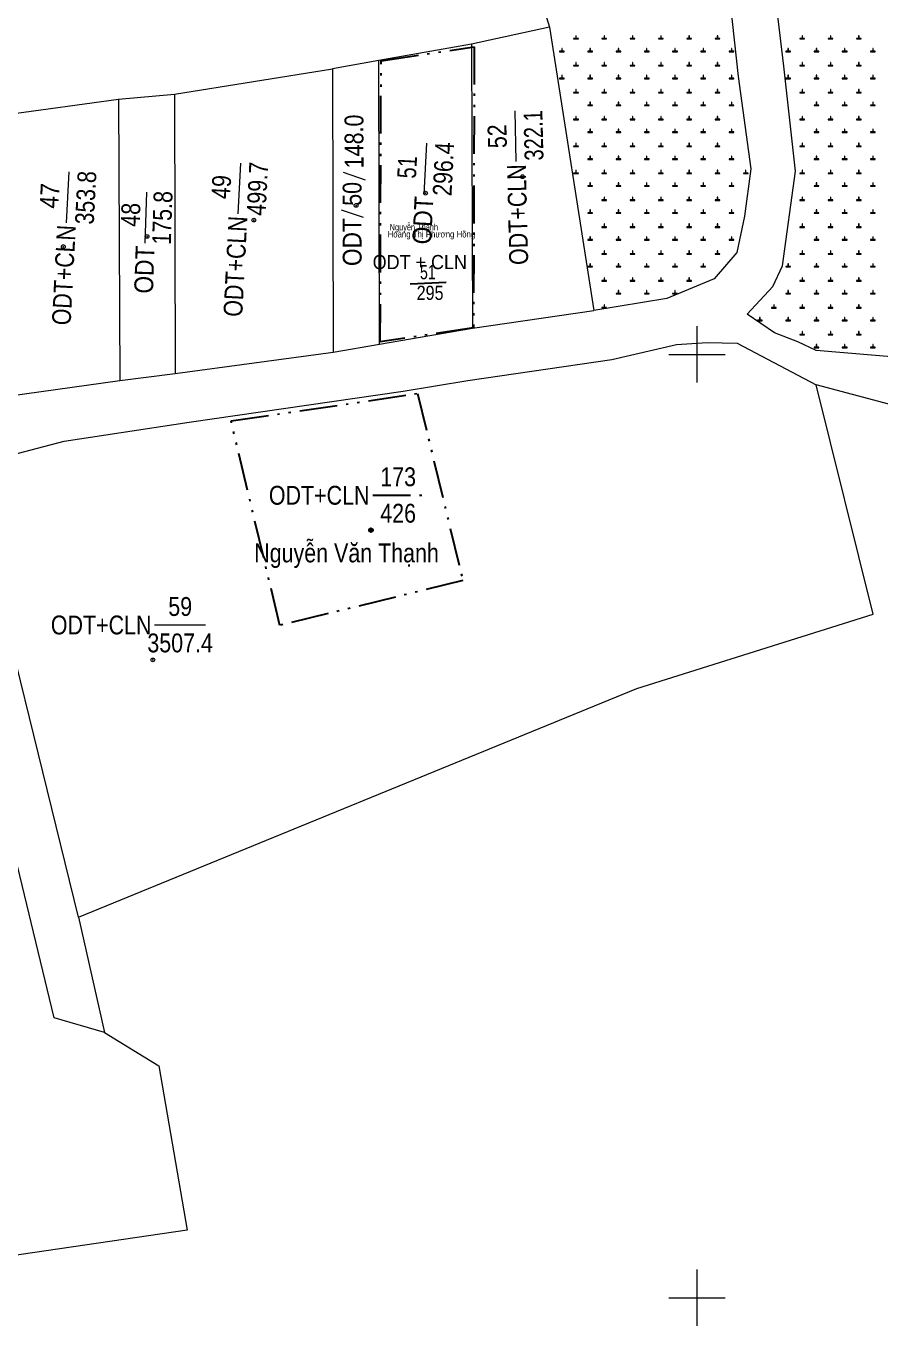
# Model space of a CAD drawing. Header units: metres. Extents: x 551390 to 552118, y 1837759 to 1838646.
# Drawn here: x 551828.8 to 551919.4, y 1838297 to 1838434.8 of the extents above; entities that cross this region are included whole.
import ezdxf
from ezdxf.enums import TextEntityAlignment as Align

# ---------------------------------------------------------------- set-up
doc = ezdxf.new("R2010")
doc.units = ezdxf.units.M
doc.header["$LTSCALE"] = 0.8
doc.header["$PDMODE"] = 32
doc.header["$PDSIZE"] = 0.4
doc.linetypes.add('DASH_DOUBLE_DOT', pattern=[9.2, 5, -1.2, 0.3, -1.2, 0.3, -1.2])
for name, color, linetype, lineweight in [('10', 7, 'Continuous', 13), ('13', 7, 'Continuous', 13), ('19', 7, 'Continuous', 13), ('2', 7, 'DASH_DOUBLE_DOT', 25), ('23', 7, 'Continuous', 13), ('63', 7, 'Continuous', 13)]:
    doc.layers.add(name, color=color, linetype=linetype, lineweight=lineweight)
doc.layers.add('4', color=7, linetype='Continuous')

msp = doc.modelspace()

# ---------------------------------------------------------------- linework, layer by layer
at = {"layer": '10'}
for p, q in [((551884.34, 1838434.68), (551876.08, 1838432.87)), ((551884.34, 1838434.68), (551889.05, 1838404.65)), ((551876.08, 1838432.87), (551866.24, 1838431.14)), ((551876.08, 1838432.87), (551876.18, 1838402.77)), ((551866.24, 1838431.14), (551861.31, 1838430.28)), ((551866.32, 1838401.09), (551866.24, 1838431.14)), ((551844.56, 1838427.57), (551861.31, 1838430.28)), ((551861.31, 1838430.28), (551861.4, 1838400.24)), ((551838.61, 1838427.05), (551844.56, 1838427.57)), ((551844.56, 1838427.57), (551844.65, 1838397.97)), ((551826.78, 1838425.43), (551838.61, 1838427.05)), ((551838.61, 1838427.05), (551838.77, 1838397.24))]:
    msp.add_line(p, q, dxfattribs=at)
for points in [[(551883.11, 1838453.3), (551883.78, 1838439.45), (551883.34, 1838437.9), (551884.34, 1838434.68)], [(551834.38, 1838340.34), (551893.6, 1838364.57), (551918.7, 1838372.47), (551912.63, 1838396.77)], [(551837.14, 1838328.11), (551842.89, 1838324.57), (551845.9, 1838307.16), (551809.2, 1838301.79), (551796.02, 1838301.39), (551785.23, 1838301.43)]]:
    msp.add_lwpolyline(points, dxfattribs=at)
at = {"layer": '13'}
for p, q in [((551880.82, 1838420.44), (551880.69, 1838425.83)), ((551871.05, 1838416.99), (551871.33, 1838422.38)), ((551833.11, 1838413.94), (551833.4, 1838419.34)), ((551851.32, 1838414.89), (551851.6, 1838420.28)), ((551864.81, 1838418.48), (551862.49, 1838419.28)), ((551841.46, 1838411.8), (551841.64, 1838417.2)), ((551864.6, 1838414.51), (551862.28, 1838415.3)), ((551842.46, 1838371.31), (551847.86, 1838371.31))]:
    msp.add_line(p, q, dxfattribs=at)
for p in [(551881.48, 1838418.83), (551871.2, 1838417.08), (551863.82, 1838415.79), (551852.98, 1838414.23), (551841.65, 1838412.5), (551832.77, 1838411.41), (551842.27, 1838367.61)]:
    msp.add_point(p, dxfattribs=at)
at = {"layer": '19'}
for points in [[(551886.91, 1838433.43), (551887.41, 1838433.43), (551887.41, 1838433.48), (551887.19, 1838433.48), (551887.19, 1838433.78), (551887.14, 1838433.78), (551887.14, 1838433.48), (551886.91, 1838433.48)], [(551889.91, 1838433.43), (551890.41, 1838433.43), (551890.41, 1838433.48), (551890.19, 1838433.48), (551890.19, 1838433.78), (551890.14, 1838433.78), (551890.14, 1838433.48), (551889.91, 1838433.48)], [(551892.91, 1838433.43), (551893.41, 1838433.43), (551893.41, 1838433.48), (551893.19, 1838433.48), (551893.19, 1838433.78), (551893.14, 1838433.78), (551893.14, 1838433.48), (551892.91, 1838433.48)], [(551895.91, 1838433.43), (551896.41, 1838433.43), (551896.41, 1838433.48), (551896.19, 1838433.48), (551896.19, 1838433.78), (551896.14, 1838433.78), (551896.14, 1838433.48), (551895.91, 1838433.48)], [(551898.91, 1838433.43), (551899.41, 1838433.43), (551899.41, 1838433.48), (551899.19, 1838433.48), (551899.19, 1838433.78), (551899.14, 1838433.78), (551899.14, 1838433.48), (551898.91, 1838433.48)], [(551901.91, 1838433.43), (551902.41, 1838433.43), (551902.41, 1838433.48), (551902.19, 1838433.48), (551902.19, 1838433.78), (551902.14, 1838433.78), (551902.14, 1838433.48), (551901.91, 1838433.48)], [(551910.91, 1838433.43), (551911.41, 1838433.43), (551911.41, 1838433.48), (551911.19, 1838433.48), (551911.19, 1838433.78), (551911.14, 1838433.78), (551911.14, 1838433.48), (551910.91, 1838433.48)], [(551913.91, 1838433.43), (551914.41, 1838433.43), (551914.41, 1838433.48), (551914.19, 1838433.48), (551914.19, 1838433.78), (551914.14, 1838433.78), (551914.14, 1838433.48), (551913.91, 1838433.48)], [(551916.91, 1838433.43), (551917.41, 1838433.43), (551917.41, 1838433.48), (551917.19, 1838433.48), (551917.19, 1838433.78), (551917.14, 1838433.78), (551917.14, 1838433.48), (551916.91, 1838433.48)], [(551885.41, 1838432.08), (551885.91, 1838432.08), (551885.91, 1838432.13), (551885.69, 1838432.13), (551885.69, 1838432.43), (551885.64, 1838432.43), (551885.64, 1838432.13), (551885.41, 1838432.13)], [(551888.41, 1838432.08), (551888.91, 1838432.08), (551888.91, 1838432.13), (551888.69, 1838432.13), (551888.69, 1838432.43), (551888.64, 1838432.43), (551888.64, 1838432.13), (551888.41, 1838432.13)], [(551891.41, 1838432.08), (551891.91, 1838432.08), (551891.91, 1838432.13), (551891.69, 1838432.13), (551891.69, 1838432.43), (551891.64, 1838432.43), (551891.64, 1838432.13), (551891.41, 1838432.13)], [(551894.41, 1838432.08), (551894.91, 1838432.08), (551894.91, 1838432.13), (551894.69, 1838432.13), (551894.69, 1838432.43), (551894.64, 1838432.43), (551894.64, 1838432.13), (551894.41, 1838432.13)], [(551897.41, 1838432.08), (551897.91, 1838432.08), (551897.91, 1838432.13), (551897.69, 1838432.13), (551897.69, 1838432.43), (551897.64, 1838432.43), (551897.64, 1838432.13), (551897.41, 1838432.13)], [(551900.41, 1838432.08), (551900.91, 1838432.08), (551900.91, 1838432.13), (551900.69, 1838432.13), (551900.69, 1838432.43), (551900.64, 1838432.43), (551900.64, 1838432.13), (551900.41, 1838432.13)], [(551903.41, 1838432.08), (551903.91, 1838432.08), (551903.91, 1838432.13), (551903.69, 1838432.13), (551903.69, 1838432.43), (551903.64, 1838432.43), (551903.64, 1838432.13), (551903.41, 1838432.13)], [(551909.41, 1838432.08), (551909.91, 1838432.08), (551909.91, 1838432.13), (551909.69, 1838432.13), (551909.69, 1838432.43), (551909.64, 1838432.43), (551909.64, 1838432.13), (551909.41, 1838432.13)], [(551912.41, 1838432.08), (551912.91, 1838432.08), (551912.91, 1838432.13), (551912.69, 1838432.13), (551912.69, 1838432.43), (551912.64, 1838432.43), (551912.64, 1838432.13), (551912.41, 1838432.13)], [(551915.41, 1838432.08), (551915.91, 1838432.08), (551915.91, 1838432.13), (551915.69, 1838432.13), (551915.69, 1838432.43), (551915.64, 1838432.43), (551915.64, 1838432.13), (551915.41, 1838432.13)], [(551918.41, 1838432.08), (551918.91, 1838432.08), (551918.91, 1838432.13), (551918.69, 1838432.13), (551918.69, 1838432.43), (551918.64, 1838432.43), (551918.64, 1838432.13), (551918.41, 1838432.13)], [(551886.91, 1838430.58), (551887.41, 1838430.58), (551887.41, 1838430.63), (551887.19, 1838430.63), (551887.19, 1838430.93), (551887.14, 1838430.93), (551887.14, 1838430.63), (551886.91, 1838430.63)], [(551889.91, 1838430.58), (551890.41, 1838430.58), (551890.41, 1838430.63), (551890.19, 1838430.63), (551890.19, 1838430.93), (551890.14, 1838430.93), (551890.14, 1838430.63), (551889.91, 1838430.63)], [(551892.91, 1838430.58), (551893.41, 1838430.58), (551893.41, 1838430.63), (551893.19, 1838430.63), (551893.19, 1838430.93), (551893.14, 1838430.93), (551893.14, 1838430.63), (551892.91, 1838430.63)], [(551895.91, 1838430.58), (551896.41, 1838430.58), (551896.41, 1838430.63), (551896.19, 1838430.63), (551896.19, 1838430.93), (551896.14, 1838430.93), (551896.14, 1838430.63), (551895.91, 1838430.63)], [(551898.91, 1838430.58), (551899.41, 1838430.58), (551899.41, 1838430.63), (551899.19, 1838430.63), (551899.19, 1838430.93), (551899.14, 1838430.93), (551899.14, 1838430.63), (551898.91, 1838430.63)], [(551901.91, 1838430.58), (551902.41, 1838430.58), (551902.41, 1838430.63), (551902.19, 1838430.63), (551902.19, 1838430.93), (551902.14, 1838430.93), (551902.14, 1838430.63), (551901.91, 1838430.63)], [(551910.91, 1838430.58), (551911.41, 1838430.58), (551911.41, 1838430.63), (551911.19, 1838430.63), (551911.19, 1838430.93), (551911.14, 1838430.93), (551911.14, 1838430.63), (551910.91, 1838430.63)], [(551913.91, 1838430.58), (551914.41, 1838430.58), (551914.41, 1838430.63), (551914.19, 1838430.63), (551914.19, 1838430.93), (551914.14, 1838430.93), (551914.14, 1838430.63), (551913.91, 1838430.63)], [(551916.91, 1838430.58), (551917.41, 1838430.58), (551917.41, 1838430.63), (551917.19, 1838430.63), (551917.19, 1838430.93), (551917.14, 1838430.93), (551917.14, 1838430.63), (551916.91, 1838430.63)], [(551885.41, 1838429.22), (551885.91, 1838429.22), (551885.91, 1838429.27), (551885.69, 1838429.27), (551885.69, 1838429.58), (551885.64, 1838429.58), (551885.64, 1838429.27), (551885.41, 1838429.27)], [(551888.41, 1838429.22), (551888.91, 1838429.22), (551888.91, 1838429.27), (551888.69, 1838429.27), (551888.69, 1838429.58), (551888.64, 1838429.58), (551888.64, 1838429.27), (551888.41, 1838429.27)], [(551891.41, 1838429.22), (551891.91, 1838429.22), (551891.91, 1838429.27), (551891.69, 1838429.27), (551891.69, 1838429.58), (551891.64, 1838429.58), (551891.64, 1838429.27), (551891.41, 1838429.27)], [(551894.41, 1838429.22), (551894.91, 1838429.22), (551894.91, 1838429.27), (551894.69, 1838429.27), (551894.69, 1838429.58), (551894.64, 1838429.58), (551894.64, 1838429.27), (551894.41, 1838429.27)], [(551897.41, 1838429.22), (551897.91, 1838429.22), (551897.91, 1838429.27), (551897.69, 1838429.27), (551897.69, 1838429.58), (551897.64, 1838429.58), (551897.64, 1838429.27), (551897.41, 1838429.27)], [(551900.41, 1838429.22), (551900.91, 1838429.22), (551900.91, 1838429.27), (551900.69, 1838429.27), (551900.69, 1838429.58), (551900.64, 1838429.58), (551900.64, 1838429.27), (551900.41, 1838429.27)], [(551903.41, 1838429.22), (551903.91, 1838429.22), (551903.91, 1838429.27), (551903.69, 1838429.27), (551903.69, 1838429.58), (551903.64, 1838429.58), (551903.64, 1838429.27), (551903.41, 1838429.27)], [(551909.41, 1838429.22), (551909.91, 1838429.22), (551909.91, 1838429.27), (551909.69, 1838429.27), (551909.69, 1838429.58), (551909.64, 1838429.58), (551909.64, 1838429.27), (551909.41, 1838429.27)], [(551912.41, 1838429.22), (551912.91, 1838429.22), (551912.91, 1838429.27), (551912.69, 1838429.27), (551912.69, 1838429.58), (551912.64, 1838429.58), (551912.64, 1838429.27), (551912.41, 1838429.27)], [(551915.41, 1838429.22), (551915.91, 1838429.22), (551915.91, 1838429.27), (551915.69, 1838429.27), (551915.69, 1838429.58), (551915.64, 1838429.58), (551915.64, 1838429.27), (551915.41, 1838429.27)], [(551918.41, 1838429.22), (551918.91, 1838429.22), (551918.91, 1838429.27), (551918.69, 1838429.27), (551918.69, 1838429.58), (551918.64, 1838429.58), (551918.64, 1838429.27), (551918.41, 1838429.27)], [(551886.91, 1838427.72), (551887.41, 1838427.72), (551887.41, 1838427.77), (551887.19, 1838427.77), (551887.19, 1838428.08), (551887.14, 1838428.08), (551887.14, 1838427.77), (551886.91, 1838427.77)], [(551889.91, 1838427.72), (551890.41, 1838427.72), (551890.41, 1838427.77), (551890.19, 1838427.77), (551890.19, 1838428.08), (551890.14, 1838428.08), (551890.14, 1838427.77), (551889.91, 1838427.77)], [(551892.91, 1838427.72), (551893.41, 1838427.72), (551893.41, 1838427.77), (551893.19, 1838427.77), (551893.19, 1838428.08), (551893.14, 1838428.08), (551893.14, 1838427.77), (551892.91, 1838427.77)], [(551895.91, 1838427.72), (551896.41, 1838427.72), (551896.41, 1838427.77), (551896.19, 1838427.77), (551896.19, 1838428.08), (551896.14, 1838428.08), (551896.14, 1838427.77), (551895.91, 1838427.77)], [(551898.91, 1838427.72), (551899.41, 1838427.72), (551899.41, 1838427.77), (551899.19, 1838427.77), (551899.19, 1838428.08), (551899.14, 1838428.08), (551899.14, 1838427.77), (551898.91, 1838427.77)], [(551901.91, 1838427.72), (551902.41, 1838427.72), (551902.41, 1838427.77), (551902.19, 1838427.77), (551902.19, 1838428.08), (551902.14, 1838428.08), (551902.14, 1838427.77), (551901.91, 1838427.77)], [(551910.91, 1838427.72), (551911.41, 1838427.72), (551911.41, 1838427.77), (551911.19, 1838427.77), (551911.19, 1838428.08), (551911.14, 1838428.08), (551911.14, 1838427.77), (551910.91, 1838427.77)], [(551913.91, 1838427.72), (551914.41, 1838427.72), (551914.41, 1838427.77), (551914.19, 1838427.77), (551914.19, 1838428.08), (551914.14, 1838428.08), (551914.14, 1838427.77), (551913.91, 1838427.77)], [(551916.91, 1838427.72), (551917.41, 1838427.72), (551917.41, 1838427.77), (551917.19, 1838427.77), (551917.19, 1838428.08), (551917.14, 1838428.08), (551917.14, 1838427.77), (551916.91, 1838427.77)], [(551888.41, 1838426.37), (551888.91, 1838426.37), (551888.91, 1838426.42), (551888.69, 1838426.42), (551888.69, 1838426.72), (551888.64, 1838426.72), (551888.64, 1838426.42), (551888.41, 1838426.42)], [(551891.41, 1838426.37), (551891.91, 1838426.37), (551891.91, 1838426.42), (551891.69, 1838426.42), (551891.69, 1838426.72), (551891.64, 1838426.72), (551891.64, 1838426.42), (551891.41, 1838426.42)], [(551894.41, 1838426.37), (551894.91, 1838426.37), (551894.91, 1838426.42), (551894.69, 1838426.42), (551894.69, 1838426.72), (551894.64, 1838426.72), (551894.64, 1838426.42), (551894.41, 1838426.42)], [(551897.41, 1838426.37), (551897.91, 1838426.37), (551897.91, 1838426.42), (551897.69, 1838426.42), (551897.69, 1838426.72), (551897.64, 1838426.72), (551897.64, 1838426.42), (551897.41, 1838426.42)], [(551900.41, 1838426.37), (551900.91, 1838426.37), (551900.91, 1838426.42), (551900.69, 1838426.42), (551900.69, 1838426.72), (551900.64, 1838426.72), (551900.64, 1838426.42), (551900.41, 1838426.42)], [(551903.41, 1838426.37), (551903.91, 1838426.37), (551903.91, 1838426.42), (551903.69, 1838426.42), (551903.69, 1838426.72), (551903.64, 1838426.72), (551903.64, 1838426.42), (551903.41, 1838426.42)], [(551912.41, 1838426.37), (551912.91, 1838426.37), (551912.91, 1838426.42), (551912.69, 1838426.42), (551912.69, 1838426.72), (551912.64, 1838426.72), (551912.64, 1838426.42), (551912.41, 1838426.42)], [(551915.41, 1838426.37), (551915.91, 1838426.37), (551915.91, 1838426.42), (551915.69, 1838426.42), (551915.69, 1838426.72), (551915.64, 1838426.72), (551915.64, 1838426.42), (551915.41, 1838426.42)], [(551918.41, 1838426.37), (551918.91, 1838426.37), (551918.91, 1838426.42), (551918.69, 1838426.42), (551918.69, 1838426.72), (551918.64, 1838426.72), (551918.64, 1838426.42), (551918.41, 1838426.42)], [(551886.91, 1838424.87), (551887.41, 1838424.87), (551887.41, 1838424.92), (551887.19, 1838424.92), (551887.19, 1838425.22), (551887.14, 1838425.22), (551887.14, 1838424.92), (551886.91, 1838424.92)], [(551889.91, 1838424.87), (551890.41, 1838424.87), (551890.41, 1838424.92), (551890.19, 1838424.92), (551890.19, 1838425.22), (551890.14, 1838425.22), (551890.14, 1838424.92), (551889.91, 1838424.92)], [(551892.91, 1838424.87), (551893.41, 1838424.87), (551893.41, 1838424.92), (551893.19, 1838424.92), (551893.19, 1838425.22), (551893.14, 1838425.22), (551893.14, 1838424.92), (551892.91, 1838424.92)], [(551895.91, 1838424.87), (551896.41, 1838424.87), (551896.41, 1838424.92), (551896.19, 1838424.92), (551896.19, 1838425.22), (551896.14, 1838425.22), (551896.14, 1838424.92), (551895.91, 1838424.92)], [(551898.91, 1838424.87), (551899.41, 1838424.87), (551899.41, 1838424.92), (551899.19, 1838424.92), (551899.19, 1838425.22), (551899.14, 1838425.22), (551899.14, 1838424.92), (551898.91, 1838424.92)], [(551901.91, 1838424.87), (551902.41, 1838424.87), (551902.41, 1838424.92), (551902.19, 1838424.92), (551902.19, 1838425.22), (551902.14, 1838425.22), (551902.14, 1838424.92), (551901.91, 1838424.92)], [(551910.91, 1838424.87), (551911.41, 1838424.87), (551911.41, 1838424.92), (551911.19, 1838424.92), (551911.19, 1838425.22), (551911.14, 1838425.22), (551911.14, 1838424.92), (551910.91, 1838424.92)], [(551913.91, 1838424.87), (551914.41, 1838424.87), (551914.41, 1838424.92), (551914.19, 1838424.92), (551914.19, 1838425.22), (551914.14, 1838425.22), (551914.14, 1838424.92), (551913.91, 1838424.92)], [(551916.91, 1838424.87), (551917.41, 1838424.87), (551917.41, 1838424.92), (551917.19, 1838424.92), (551917.19, 1838425.22), (551917.14, 1838425.22), (551917.14, 1838424.92), (551916.91, 1838424.92)], [(551888.41, 1838423.52), (551888.91, 1838423.52), (551888.91, 1838423.57), (551888.69, 1838423.57), (551888.69, 1838423.87), (551888.64, 1838423.87), (551888.64, 1838423.57), (551888.41, 1838423.57)], [(551891.41, 1838423.52), (551891.91, 1838423.52), (551891.91, 1838423.57), (551891.69, 1838423.57), (551891.69, 1838423.87), (551891.64, 1838423.87), (551891.64, 1838423.57), (551891.41, 1838423.57)], [(551894.41, 1838423.52), (551894.91, 1838423.52), (551894.91, 1838423.57), (551894.69, 1838423.57), (551894.69, 1838423.87), (551894.64, 1838423.87), (551894.64, 1838423.57), (551894.41, 1838423.57)], [(551897.41, 1838423.52), (551897.91, 1838423.52), (551897.91, 1838423.57), (551897.69, 1838423.57), (551897.69, 1838423.87), (551897.64, 1838423.87), (551897.64, 1838423.57), (551897.41, 1838423.57)], [(551900.41, 1838423.52), (551900.91, 1838423.52), (551900.91, 1838423.57), (551900.69, 1838423.57), (551900.69, 1838423.87), (551900.64, 1838423.87), (551900.64, 1838423.57), (551900.41, 1838423.57)], [(551903.41, 1838423.52), (551903.91, 1838423.52), (551903.91, 1838423.57), (551903.69, 1838423.57), (551903.69, 1838423.87), (551903.64, 1838423.87), (551903.64, 1838423.57), (551903.41, 1838423.57)], [(551912.41, 1838423.52), (551912.91, 1838423.52), (551912.91, 1838423.57), (551912.69, 1838423.57), (551912.69, 1838423.87), (551912.64, 1838423.87), (551912.64, 1838423.57), (551912.41, 1838423.57)], [(551915.41, 1838423.52), (551915.91, 1838423.52), (551915.91, 1838423.57), (551915.69, 1838423.57), (551915.69, 1838423.87), (551915.64, 1838423.87), (551915.64, 1838423.57), (551915.41, 1838423.57)], [(551918.41, 1838423.52), (551918.91, 1838423.52), (551918.91, 1838423.57), (551918.69, 1838423.57), (551918.69, 1838423.87), (551918.64, 1838423.87), (551918.64, 1838423.57), (551918.41, 1838423.57)], [(551886.91, 1838422.02), (551887.41, 1838422.02), (551887.41, 1838422.07), (551887.19, 1838422.07), (551887.19, 1838422.37), (551887.14, 1838422.37), (551887.14, 1838422.07), (551886.91, 1838422.07)], [(551889.91, 1838422.02), (551890.41, 1838422.02), (551890.41, 1838422.07), (551890.19, 1838422.07), (551890.19, 1838422.37), (551890.14, 1838422.37), (551890.14, 1838422.07), (551889.91, 1838422.07)], [(551892.91, 1838422.02), (551893.41, 1838422.02), (551893.41, 1838422.07), (551893.19, 1838422.07), (551893.19, 1838422.37), (551893.14, 1838422.37), (551893.14, 1838422.07), (551892.91, 1838422.07)], [(551895.91, 1838422.02), (551896.41, 1838422.02), (551896.41, 1838422.07), (551896.19, 1838422.07), (551896.19, 1838422.37), (551896.14, 1838422.37), (551896.14, 1838422.07), (551895.91, 1838422.07)], [(551898.91, 1838422.02), (551899.41, 1838422.02), (551899.41, 1838422.07), (551899.19, 1838422.07), (551899.19, 1838422.37), (551899.14, 1838422.37), (551899.14, 1838422.07), (551898.91, 1838422.07)], [(551901.91, 1838422.02), (551902.41, 1838422.02), (551902.41, 1838422.07), (551902.19, 1838422.07), (551902.19, 1838422.37), (551902.14, 1838422.37), (551902.14, 1838422.07), (551901.91, 1838422.07)], [(551910.91, 1838422.02), (551911.41, 1838422.02), (551911.41, 1838422.07), (551911.19, 1838422.07), (551911.19, 1838422.37), (551911.14, 1838422.37), (551911.14, 1838422.07), (551910.91, 1838422.07)], [(551913.91, 1838422.02), (551914.41, 1838422.02), (551914.41, 1838422.07), (551914.19, 1838422.07), (551914.19, 1838422.37), (551914.14, 1838422.37), (551914.14, 1838422.07), (551913.91, 1838422.07)], [(551916.91, 1838422.02), (551917.41, 1838422.02), (551917.41, 1838422.07), (551917.19, 1838422.07), (551917.19, 1838422.37), (551917.14, 1838422.37), (551917.14, 1838422.07), (551916.91, 1838422.07)], [(551888.41, 1838420.67), (551888.91, 1838420.67), (551888.91, 1838420.72), (551888.69, 1838420.72), (551888.69, 1838421.02), (551888.64, 1838421.02), (551888.64, 1838420.72), (551888.41, 1838420.72)], [(551891.41, 1838420.67), (551891.91, 1838420.67), (551891.91, 1838420.72), (551891.69, 1838420.72), (551891.69, 1838421.02), (551891.64, 1838421.02), (551891.64, 1838420.72), (551891.41, 1838420.72)], [(551894.41, 1838420.67), (551894.91, 1838420.67), (551894.91, 1838420.72), (551894.69, 1838420.72), (551894.69, 1838421.02), (551894.64, 1838421.02), (551894.64, 1838420.72), (551894.41, 1838420.72)], [(551897.41, 1838420.67), (551897.91, 1838420.67), (551897.91, 1838420.72), (551897.69, 1838420.72), (551897.69, 1838421.02), (551897.64, 1838421.02), (551897.64, 1838420.72), (551897.41, 1838420.72)], [(551900.41, 1838420.67), (551900.91, 1838420.67), (551900.91, 1838420.72), (551900.69, 1838420.72), (551900.69, 1838421.02), (551900.64, 1838421.02), (551900.64, 1838420.72), (551900.41, 1838420.72)], [(551903.41, 1838420.67), (551903.91, 1838420.67), (551903.91, 1838420.72), (551903.69, 1838420.72), (551903.69, 1838421.02), (551903.64, 1838421.02), (551903.64, 1838420.72), (551903.41, 1838420.72)], [(551912.41, 1838420.67), (551912.91, 1838420.67), (551912.91, 1838420.72), (551912.69, 1838420.72), (551912.69, 1838421.02), (551912.64, 1838421.02), (551912.64, 1838420.72), (551912.41, 1838420.72)], [(551915.41, 1838420.67), (551915.91, 1838420.67), (551915.91, 1838420.72), (551915.69, 1838420.72), (551915.69, 1838421.02), (551915.64, 1838421.02), (551915.64, 1838420.72), (551915.41, 1838420.72)], [(551918.41, 1838420.67), (551918.91, 1838420.67), (551918.91, 1838420.72), (551918.69, 1838420.72), (551918.69, 1838421.02), (551918.64, 1838421.02), (551918.64, 1838420.72), (551918.41, 1838420.72)], [(551886.91, 1838419.17), (551887.41, 1838419.17), (551887.41, 1838419.22), (551887.19, 1838419.22), (551887.19, 1838419.52), (551887.14, 1838419.52), (551887.14, 1838419.22), (551886.91, 1838419.22)], [(551889.91, 1838419.17), (551890.41, 1838419.17), (551890.41, 1838419.22), (551890.19, 1838419.22), (551890.19, 1838419.52), (551890.14, 1838419.52), (551890.14, 1838419.22), (551889.91, 1838419.22)], [(551892.91, 1838419.17), (551893.41, 1838419.17), (551893.41, 1838419.22), (551893.19, 1838419.22), (551893.19, 1838419.52), (551893.14, 1838419.52), (551893.14, 1838419.22), (551892.91, 1838419.22)], [(551895.91, 1838419.17), (551896.41, 1838419.17), (551896.41, 1838419.22), (551896.19, 1838419.22), (551896.19, 1838419.52), (551896.14, 1838419.52), (551896.14, 1838419.22), (551895.91, 1838419.22)], [(551898.91, 1838419.17), (551899.41, 1838419.17), (551899.41, 1838419.22), (551899.19, 1838419.22), (551899.19, 1838419.52), (551899.14, 1838419.52), (551899.14, 1838419.22), (551898.91, 1838419.22)], [(551901.91, 1838419.17), (551902.41, 1838419.17), (551902.41, 1838419.22), (551902.19, 1838419.22), (551902.19, 1838419.52), (551902.14, 1838419.52), (551902.14, 1838419.22), (551901.91, 1838419.22)], [(551904.91, 1838419.17), (551905.41, 1838419.17), (551905.41, 1838419.22), (551905.19, 1838419.22), (551905.19, 1838419.52), (551905.14, 1838419.52), (551905.14, 1838419.22), (551904.91, 1838419.22)], [(551910.91, 1838419.17), (551911.41, 1838419.17), (551911.41, 1838419.22), (551911.19, 1838419.22), (551911.19, 1838419.52), (551911.14, 1838419.52), (551911.14, 1838419.22), (551910.91, 1838419.22)], [(551913.91, 1838419.17), (551914.41, 1838419.17), (551914.41, 1838419.22), (551914.19, 1838419.22), (551914.19, 1838419.52), (551914.14, 1838419.52), (551914.14, 1838419.22), (551913.91, 1838419.22)], [(551916.91, 1838419.17), (551917.41, 1838419.17), (551917.41, 1838419.22), (551917.19, 1838419.22), (551917.19, 1838419.52), (551917.14, 1838419.52), (551917.14, 1838419.22), (551916.91, 1838419.22)], [(551888.41, 1838417.82), (551888.91, 1838417.82), (551888.91, 1838417.87), (551888.69, 1838417.87), (551888.69, 1838418.17), (551888.64, 1838418.17), (551888.64, 1838417.87), (551888.41, 1838417.87)], [(551891.41, 1838417.82), (551891.91, 1838417.82), (551891.91, 1838417.87), (551891.69, 1838417.87), (551891.69, 1838418.17), (551891.64, 1838418.17), (551891.64, 1838417.87), (551891.41, 1838417.87)], [(551894.41, 1838417.82), (551894.91, 1838417.82), (551894.91, 1838417.87), (551894.69, 1838417.87), (551894.69, 1838418.17), (551894.64, 1838418.17), (551894.64, 1838417.87), (551894.41, 1838417.87)], [(551897.41, 1838417.82), (551897.91, 1838417.82), (551897.91, 1838417.87), (551897.69, 1838417.87), (551897.69, 1838418.17), (551897.64, 1838418.17), (551897.64, 1838417.87), (551897.41, 1838417.87)], [(551900.41, 1838417.82), (551900.91, 1838417.82), (551900.91, 1838417.87), (551900.69, 1838417.87), (551900.69, 1838418.17), (551900.64, 1838418.17), (551900.64, 1838417.87), (551900.41, 1838417.87)], [(551903.41, 1838417.82), (551903.91, 1838417.82), (551903.91, 1838417.87), (551903.69, 1838417.87), (551903.69, 1838418.17), (551903.64, 1838418.17), (551903.64, 1838417.87), (551903.41, 1838417.87)], [(551912.41, 1838417.82), (551912.91, 1838417.82), (551912.91, 1838417.87), (551912.69, 1838417.87), (551912.69, 1838418.17), (551912.64, 1838418.17), (551912.64, 1838417.87), (551912.41, 1838417.87)], [(551915.41, 1838417.82), (551915.91, 1838417.82), (551915.91, 1838417.87), (551915.69, 1838417.87), (551915.69, 1838418.17), (551915.64, 1838418.17), (551915.64, 1838417.87), (551915.41, 1838417.87)], [(551918.41, 1838417.82), (551918.91, 1838417.82), (551918.91, 1838417.87), (551918.69, 1838417.87), (551918.69, 1838418.17), (551918.64, 1838418.17), (551918.64, 1838417.87), (551918.41, 1838417.87)], [(551889.91, 1838416.32), (551890.41, 1838416.32), (551890.41, 1838416.37), (551890.19, 1838416.37), (551890.19, 1838416.67), (551890.14, 1838416.67), (551890.14, 1838416.37), (551889.91, 1838416.37)], [(551892.91, 1838416.32), (551893.41, 1838416.32), (551893.41, 1838416.37), (551893.19, 1838416.37), (551893.19, 1838416.67), (551893.14, 1838416.67), (551893.14, 1838416.37), (551892.91, 1838416.37)], [(551895.91, 1838416.32), (551896.41, 1838416.32), (551896.41, 1838416.37), (551896.19, 1838416.37), (551896.19, 1838416.67), (551896.14, 1838416.67), (551896.14, 1838416.37), (551895.91, 1838416.37)], [(551898.91, 1838416.32), (551899.41, 1838416.32), (551899.41, 1838416.37), (551899.19, 1838416.37), (551899.19, 1838416.67), (551899.14, 1838416.67), (551899.14, 1838416.37), (551898.91, 1838416.37)], [(551901.91, 1838416.32), (551902.41, 1838416.32), (551902.41, 1838416.37), (551902.19, 1838416.37), (551902.19, 1838416.67), (551902.14, 1838416.67), (551902.14, 1838416.37), (551901.91, 1838416.37)], [(551910.91, 1838416.32), (551911.41, 1838416.32), (551911.41, 1838416.37), (551911.19, 1838416.37), (551911.19, 1838416.67), (551911.14, 1838416.67), (551911.14, 1838416.37), (551910.91, 1838416.37)], [(551913.91, 1838416.32), (551914.41, 1838416.32), (551914.41, 1838416.37), (551914.19, 1838416.37), (551914.19, 1838416.67), (551914.14, 1838416.67), (551914.14, 1838416.37), (551913.91, 1838416.37)], [(551916.91, 1838416.32), (551917.41, 1838416.32), (551917.41, 1838416.37), (551917.19, 1838416.37), (551917.19, 1838416.67), (551917.14, 1838416.67), (551917.14, 1838416.37), (551916.91, 1838416.37)], [(551888.41, 1838414.96), (551888.91, 1838414.96), (551888.91, 1838415.01), (551888.69, 1838415.01), (551888.69, 1838415.32), (551888.64, 1838415.32), (551888.64, 1838415.01), (551888.41, 1838415.01)], [(551891.41, 1838414.96), (551891.91, 1838414.96), (551891.91, 1838415.01), (551891.69, 1838415.01), (551891.69, 1838415.32), (551891.64, 1838415.32), (551891.64, 1838415.01), (551891.41, 1838415.01)], [(551894.41, 1838414.96), (551894.91, 1838414.96), (551894.91, 1838415.01), (551894.69, 1838415.01), (551894.69, 1838415.32), (551894.64, 1838415.32), (551894.64, 1838415.01), (551894.41, 1838415.01)], [(551897.41, 1838414.96), (551897.91, 1838414.96), (551897.91, 1838415.01), (551897.69, 1838415.01), (551897.69, 1838415.32), (551897.64, 1838415.32), (551897.64, 1838415.01), (551897.41, 1838415.01)], [(551900.41, 1838414.96), (551900.91, 1838414.96), (551900.91, 1838415.01), (551900.69, 1838415.01), (551900.69, 1838415.32), (551900.64, 1838415.32), (551900.64, 1838415.01), (551900.41, 1838415.01)], [(551903.41, 1838414.96), (551903.91, 1838414.96), (551903.91, 1838415.01), (551903.69, 1838415.01), (551903.69, 1838415.32), (551903.64, 1838415.32), (551903.64, 1838415.01), (551903.41, 1838415.01)], [(551912.41, 1838414.96), (551912.91, 1838414.96), (551912.91, 1838415.01), (551912.69, 1838415.01), (551912.69, 1838415.32), (551912.64, 1838415.32), (551912.64, 1838415.01), (551912.41, 1838415.01)], [(551915.41, 1838414.96), (551915.91, 1838414.96), (551915.91, 1838415.01), (551915.69, 1838415.01), (551915.69, 1838415.32), (551915.64, 1838415.32), (551915.64, 1838415.01), (551915.41, 1838415.01)], [(551918.41, 1838414.96), (551918.91, 1838414.96), (551918.91, 1838415.01), (551918.69, 1838415.01), (551918.69, 1838415.32), (551918.64, 1838415.32), (551918.64, 1838415.01), (551918.41, 1838415.01)], [(551889.91, 1838413.46), (551890.41, 1838413.46), (551890.41, 1838413.51), (551890.19, 1838413.51), (551890.19, 1838413.82), (551890.14, 1838413.82), (551890.14, 1838413.51), (551889.91, 1838413.51)], [(551892.91, 1838413.46), (551893.41, 1838413.46), (551893.41, 1838413.51), (551893.19, 1838413.51), (551893.19, 1838413.82), (551893.14, 1838413.82), (551893.14, 1838413.51), (551892.91, 1838413.51)], [(551895.91, 1838413.46), (551896.41, 1838413.46), (551896.41, 1838413.51), (551896.19, 1838413.51), (551896.19, 1838413.82), (551896.14, 1838413.82), (551896.14, 1838413.51), (551895.91, 1838413.51)], [(551898.91, 1838413.46), (551899.41, 1838413.46), (551899.41, 1838413.51), (551899.19, 1838413.51), (551899.19, 1838413.82), (551899.14, 1838413.82), (551899.14, 1838413.51), (551898.91, 1838413.51)], [(551901.91, 1838413.46), (551902.41, 1838413.46), (551902.41, 1838413.51), (551902.19, 1838413.51), (551902.19, 1838413.82), (551902.14, 1838413.82), (551902.14, 1838413.51), (551901.91, 1838413.51)], [(551910.91, 1838413.46), (551911.41, 1838413.46), (551911.41, 1838413.51), (551911.19, 1838413.51), (551911.19, 1838413.82), (551911.14, 1838413.82), (551911.14, 1838413.51), (551910.91, 1838413.51)], [(551913.91, 1838413.46), (551914.41, 1838413.46), (551914.41, 1838413.51), (551914.19, 1838413.51), (551914.19, 1838413.82), (551914.14, 1838413.82), (551914.14, 1838413.51), (551913.91, 1838413.51)], [(551916.91, 1838413.46), (551917.41, 1838413.46), (551917.41, 1838413.51), (551917.19, 1838413.51), (551917.19, 1838413.82), (551917.14, 1838413.82), (551917.14, 1838413.51), (551916.91, 1838413.51)], [(551888.41, 1838412.11), (551888.91, 1838412.11), (551888.91, 1838412.16), (551888.69, 1838412.16), (551888.69, 1838412.46), (551888.64, 1838412.46), (551888.64, 1838412.16), (551888.41, 1838412.16)], [(551891.41, 1838412.11), (551891.91, 1838412.11), (551891.91, 1838412.16), (551891.69, 1838412.16), (551891.69, 1838412.46), (551891.64, 1838412.46), (551891.64, 1838412.16), (551891.41, 1838412.16)], [(551894.41, 1838412.11), (551894.91, 1838412.11), (551894.91, 1838412.16), (551894.69, 1838412.16), (551894.69, 1838412.46), (551894.64, 1838412.46), (551894.64, 1838412.16), (551894.41, 1838412.16)], [(551897.41, 1838412.11), (551897.91, 1838412.11), (551897.91, 1838412.16), (551897.69, 1838412.16), (551897.69, 1838412.46), (551897.64, 1838412.46), (551897.64, 1838412.16), (551897.41, 1838412.16)], [(551900.41, 1838412.11), (551900.91, 1838412.11), (551900.91, 1838412.16), (551900.69, 1838412.16), (551900.69, 1838412.46), (551900.64, 1838412.46), (551900.64, 1838412.16), (551900.41, 1838412.16)], [(551903.41, 1838412.11), (551903.91, 1838412.11), (551903.91, 1838412.16), (551903.69, 1838412.16), (551903.69, 1838412.46), (551903.64, 1838412.46), (551903.64, 1838412.16), (551903.41, 1838412.16)], [(551912.41, 1838412.11), (551912.91, 1838412.11), (551912.91, 1838412.16), (551912.69, 1838412.16), (551912.69, 1838412.46), (551912.64, 1838412.46), (551912.64, 1838412.16), (551912.41, 1838412.16)], [(551915.41, 1838412.11), (551915.91, 1838412.11), (551915.91, 1838412.16), (551915.69, 1838412.16), (551915.69, 1838412.46), (551915.64, 1838412.46), (551915.64, 1838412.16), (551915.41, 1838412.16)], [(551918.41, 1838412.11), (551918.91, 1838412.11), (551918.91, 1838412.16), (551918.69, 1838412.16), (551918.69, 1838412.46), (551918.64, 1838412.46), (551918.64, 1838412.16), (551918.41, 1838412.16)], [(551889.91, 1838410.61), (551890.41, 1838410.61), (551890.41, 1838410.66), (551890.19, 1838410.66), (551890.19, 1838410.96), (551890.14, 1838410.96), (551890.14, 1838410.66), (551889.91, 1838410.66)], [(551892.91, 1838410.61), (551893.41, 1838410.61), (551893.41, 1838410.66), (551893.19, 1838410.66), (551893.19, 1838410.96), (551893.14, 1838410.96), (551893.14, 1838410.66), (551892.91, 1838410.66)], [(551895.91, 1838410.61), (551896.41, 1838410.61), (551896.41, 1838410.66), (551896.19, 1838410.66), (551896.19, 1838410.96), (551896.14, 1838410.96), (551896.14, 1838410.66), (551895.91, 1838410.66)], [(551898.91, 1838410.61), (551899.41, 1838410.61), (551899.41, 1838410.66), (551899.19, 1838410.66), (551899.19, 1838410.96), (551899.14, 1838410.96), (551899.14, 1838410.66), (551898.91, 1838410.66)], [(551901.91, 1838410.61), (551902.41, 1838410.61), (551902.41, 1838410.66), (551902.19, 1838410.66), (551902.19, 1838410.96), (551902.14, 1838410.96), (551902.14, 1838410.66), (551901.91, 1838410.66)], [(551910.91, 1838410.61), (551911.41, 1838410.61), (551911.41, 1838410.66), (551911.19, 1838410.66), (551911.19, 1838410.96), (551911.14, 1838410.96), (551911.14, 1838410.66), (551910.91, 1838410.66)], [(551913.91, 1838410.61), (551914.41, 1838410.61), (551914.41, 1838410.66), (551914.19, 1838410.66), (551914.19, 1838410.96), (551914.14, 1838410.96), (551914.14, 1838410.66), (551913.91, 1838410.66)], [(551916.91, 1838410.61), (551917.41, 1838410.61), (551917.41, 1838410.66), (551917.19, 1838410.66), (551917.19, 1838410.96), (551917.14, 1838410.96), (551917.14, 1838410.66), (551916.91, 1838410.66)], [(551888.41, 1838409.26), (551888.91, 1838409.26), (551888.91, 1838409.31), (551888.69, 1838409.31), (551888.69, 1838409.61), (551888.64, 1838409.61), (551888.64, 1838409.31), (551888.41, 1838409.31)], [(551891.41, 1838409.26), (551891.91, 1838409.26), (551891.91, 1838409.31), (551891.69, 1838409.31), (551891.69, 1838409.61), (551891.64, 1838409.61), (551891.64, 1838409.31), (551891.41, 1838409.31)], [(551894.41, 1838409.26), (551894.91, 1838409.26), (551894.91, 1838409.31), (551894.69, 1838409.31), (551894.69, 1838409.61), (551894.64, 1838409.61), (551894.64, 1838409.31), (551894.41, 1838409.31)], [(551897.41, 1838409.26), (551897.91, 1838409.26), (551897.91, 1838409.31), (551897.69, 1838409.31), (551897.69, 1838409.61), (551897.64, 1838409.61), (551897.64, 1838409.31), (551897.41, 1838409.31)], [(551900.41, 1838409.26), (551900.91, 1838409.26), (551900.91, 1838409.31), (551900.69, 1838409.31), (551900.69, 1838409.61), (551900.64, 1838409.61), (551900.64, 1838409.31), (551900.41, 1838409.31)], [(551909.41, 1838409.26), (551909.91, 1838409.26), (551909.91, 1838409.31), (551909.69, 1838409.31), (551909.69, 1838409.61), (551909.64, 1838409.61), (551909.64, 1838409.31), (551909.41, 1838409.31)], [(551912.41, 1838409.26), (551912.91, 1838409.26), (551912.91, 1838409.31), (551912.69, 1838409.31), (551912.69, 1838409.61), (551912.64, 1838409.61), (551912.64, 1838409.31), (551912.41, 1838409.31)], [(551915.41, 1838409.26), (551915.91, 1838409.26), (551915.91, 1838409.31), (551915.69, 1838409.31), (551915.69, 1838409.61), (551915.64, 1838409.61), (551915.64, 1838409.31), (551915.41, 1838409.31)], [(551918.41, 1838409.26), (551918.91, 1838409.26), (551918.91, 1838409.31), (551918.69, 1838409.31), (551918.69, 1838409.61), (551918.64, 1838409.61), (551918.64, 1838409.31), (551918.41, 1838409.31)], [(551889.91, 1838407.76), (551890.41, 1838407.76), (551890.41, 1838407.81), (551890.19, 1838407.81), (551890.19, 1838408.11), (551890.14, 1838408.11), (551890.14, 1838407.81), (551889.91, 1838407.81)], [(551892.91, 1838407.76), (551893.41, 1838407.76), (551893.41, 1838407.81), (551893.19, 1838407.81), (551893.19, 1838408.11), (551893.14, 1838408.11), (551893.14, 1838407.81), (551892.91, 1838407.81)], [(551895.91, 1838407.76), (551896.41, 1838407.76), (551896.41, 1838407.81), (551896.19, 1838407.81), (551896.19, 1838408.11), (551896.14, 1838408.11), (551896.14, 1838407.81), (551895.91, 1838407.81)], [(551898.91, 1838407.76), (551899.41, 1838407.76), (551899.41, 1838407.81), (551899.19, 1838407.81), (551899.19, 1838408.11), (551899.14, 1838408.11), (551899.14, 1838407.81), (551898.91, 1838407.81)], [(551910.91, 1838407.76), (551911.41, 1838407.76), (551911.41, 1838407.81), (551911.19, 1838407.81), (551911.19, 1838408.11), (551911.14, 1838408.11), (551911.14, 1838407.81), (551910.91, 1838407.81)], [(551913.91, 1838407.76), (551914.41, 1838407.76), (551914.41, 1838407.81), (551914.19, 1838407.81), (551914.19, 1838408.11), (551914.14, 1838408.11), (551914.14, 1838407.81), (551913.91, 1838407.81)], [(551916.91, 1838407.76), (551917.41, 1838407.76), (551917.41, 1838407.81), (551917.19, 1838407.81), (551917.19, 1838408.11), (551917.14, 1838408.11), (551917.14, 1838407.81), (551916.91, 1838407.81)], [(551891.41, 1838406.41), (551891.91, 1838406.41), (551891.91, 1838406.46), (551891.69, 1838406.46), (551891.69, 1838406.76), (551891.64, 1838406.76), (551891.64, 1838406.46), (551891.41, 1838406.46)], [(551894.41, 1838406.41), (551894.91, 1838406.41), (551894.91, 1838406.46), (551894.69, 1838406.46), (551894.69, 1838406.76), (551894.64, 1838406.76), (551894.64, 1838406.46), (551894.41, 1838406.46)], [(551897.41, 1838406.41), (551897.91, 1838406.41), (551897.91, 1838406.46), (551897.69, 1838406.46), (551897.69, 1838406.76), (551897.64, 1838406.76), (551897.64, 1838406.46), (551897.41, 1838406.46)], [(551909.41, 1838406.41), (551909.91, 1838406.41), (551909.91, 1838406.46), (551909.69, 1838406.46), (551909.69, 1838406.76), (551909.64, 1838406.76), (551909.64, 1838406.46), (551909.41, 1838406.46)], [(551912.41, 1838406.41), (551912.91, 1838406.41), (551912.91, 1838406.46), (551912.69, 1838406.46), (551912.69, 1838406.76), (551912.64, 1838406.76), (551912.64, 1838406.46), (551912.41, 1838406.46)], [(551915.41, 1838406.41), (551915.91, 1838406.41), (551915.91, 1838406.46), (551915.69, 1838406.46), (551915.69, 1838406.76), (551915.64, 1838406.76), (551915.64, 1838406.46), (551915.41, 1838406.46)], [(551918.41, 1838406.41), (551918.91, 1838406.41), (551918.91, 1838406.46), (551918.69, 1838406.46), (551918.69, 1838406.76), (551918.64, 1838406.76), (551918.64, 1838406.46), (551918.41, 1838406.46)], [(551889.91, 1838404.91), (551890.41, 1838404.91), (551890.41, 1838404.96), (551890.19, 1838404.96), (551890.19, 1838405.26), (551890.14, 1838405.26), (551890.14, 1838404.96), (551889.91, 1838404.96)], [(551907.91, 1838404.91), (551908.41, 1838404.91), (551908.41, 1838404.96), (551908.19, 1838404.96), (551908.19, 1838405.26), (551908.14, 1838405.26), (551908.14, 1838404.96), (551907.91, 1838404.96)], [(551910.91, 1838404.91), (551911.41, 1838404.91), (551911.41, 1838404.96), (551911.19, 1838404.96), (551911.19, 1838405.26), (551911.14, 1838405.26), (551911.14, 1838404.96), (551910.91, 1838404.96)], [(551913.91, 1838404.91), (551914.41, 1838404.91), (551914.41, 1838404.96), (551914.19, 1838404.96), (551914.19, 1838405.26), (551914.14, 1838405.26), (551914.14, 1838404.96), (551913.91, 1838404.96)], [(551916.91, 1838404.91), (551917.41, 1838404.91), (551917.41, 1838404.96), (551917.19, 1838404.96), (551917.19, 1838405.26), (551917.14, 1838405.26), (551917.14, 1838404.96), (551916.91, 1838404.96)], [(551906.41, 1838403.56), (551906.91, 1838403.56), (551906.91, 1838403.61), (551906.69, 1838403.61), (551906.69, 1838403.91), (551906.64, 1838403.91), (551906.64, 1838403.61), (551906.41, 1838403.61)], [(551909.41, 1838403.56), (551909.91, 1838403.56), (551909.91, 1838403.61), (551909.69, 1838403.61), (551909.69, 1838403.91), (551909.64, 1838403.91), (551909.64, 1838403.61), (551909.41, 1838403.61)], [(551912.41, 1838403.56), (551912.91, 1838403.56), (551912.91, 1838403.61), (551912.69, 1838403.61), (551912.69, 1838403.91), (551912.64, 1838403.91), (551912.64, 1838403.61), (551912.41, 1838403.61)], [(551915.41, 1838403.56), (551915.91, 1838403.56), (551915.91, 1838403.61), (551915.69, 1838403.61), (551915.69, 1838403.91), (551915.64, 1838403.91), (551915.64, 1838403.61), (551915.41, 1838403.61)], [(551918.41, 1838403.56), (551918.91, 1838403.56), (551918.91, 1838403.61), (551918.69, 1838403.61), (551918.69, 1838403.91), (551918.64, 1838403.91), (551918.64, 1838403.61), (551918.41, 1838403.61)], [(551910.91, 1838402.06), (551911.41, 1838402.06), (551911.41, 1838402.11), (551911.19, 1838402.11), (551911.19, 1838402.41), (551911.14, 1838402.41), (551911.14, 1838402.11), (551910.91, 1838402.11)], [(551913.91, 1838402.06), (551914.41, 1838402.06), (551914.41, 1838402.11), (551914.19, 1838402.11), (551914.19, 1838402.41), (551914.14, 1838402.41), (551914.14, 1838402.11), (551913.91, 1838402.11)], [(551916.91, 1838402.06), (551917.41, 1838402.06), (551917.41, 1838402.11), (551917.19, 1838402.11), (551917.19, 1838402.41), (551917.14, 1838402.41), (551917.14, 1838402.11), (551916.91, 1838402.11)], [(551912.41, 1838400.7), (551912.91, 1838400.7), (551912.91, 1838400.75), (551912.69, 1838400.75), (551912.69, 1838401.06), (551912.64, 1838401.06), (551912.64, 1838400.75), (551912.41, 1838400.75)], [(551915.41, 1838400.7), (551915.91, 1838400.7), (551915.91, 1838400.75), (551915.69, 1838400.75), (551915.69, 1838401.06), (551915.64, 1838401.06), (551915.64, 1838400.75), (551915.41, 1838400.75)], [(551918.41, 1838400.7), (551918.91, 1838400.7), (551918.91, 1838400.75), (551918.69, 1838400.75), (551918.69, 1838401.06), (551918.64, 1838401.06), (551918.64, 1838400.75), (551918.41, 1838400.75)]]:
    msp.add_lwpolyline(points, close=True, dxfattribs=at)
at = {"layer": '2'}
for p, q in [((551869.58, 1838407.46), (551873.4, 1838407.64)), ((551865.59, 1838385.06), (551870.99, 1838385.06))]:
    msp.add_line(p, q, dxfattribs=at)
for points in [[(551876.37, 1838432.6), (551876.28, 1838402.8), (551866.39, 1838401.33), (551866.48, 1838431.13)], [(551870.36, 1838395.85), (551875.16, 1838376.02), (551855.73, 1838371.27), (551850.57, 1838392.94)]]:
    msp.add_lwpolyline(points, close=True, dxfattribs=at)
msp.add_point((551865.4, 1838381.36), dxfattribs=at)
at = {"layer": '23'}
for p, q in [((551876.18, 1838402.77), (551889.05, 1838404.65)), ((551866.32, 1838401.09), (551876.18, 1838402.77)), ((551861.4, 1838400.24), (551866.32, 1838401.09)), ((551826.9, 1838395.57), (551838.77, 1838397.24)), ((551834.38, 1838340.34), (551837.14, 1838328.11))]:
    msp.add_line(p, q, dxfattribs=at)
for points in [[(551925.66, 1838399.3), (551912.64, 1838400.42), (551910.68, 1838401.33), (551908.22, 1838402.27), (551905.3, 1838404.25), (551908.05, 1838407.18), (551909.05, 1838409.38), (551910.44, 1838419.4), (551909.21, 1838430.56), (551907.67, 1838443.26), (551902.88, 1838443.09), (551904.37, 1838429.44), (551905.7, 1838419.68), (551905.05, 1838414.64), (551904.23, 1838410.78), (551901.81, 1838407.99), (551896.81, 1838405.91), (551889.05, 1838404.65)], [(552000, 1838414.63), (551994.64, 1838410.5), (551990.5, 1838407.81), (551978.04, 1838401.02), (551970.77, 1838398.13), (551965.42, 1838396.09), (551960.77, 1838394.09), (551925.46, 1838394.75), (551920.36, 1838394.71), (551912.63, 1838396.77)], [(551834.38, 1838340.34), (551826.81, 1838371.16), (551826.53, 1838389.14), (551832.86, 1838390.79), (551846.13, 1838392.81), (551868.84, 1838396.08), (551875.69, 1838397.24), (551890.95, 1838399.47), (551897.83, 1838401.06), (551901.09, 1838401.27), (551904.24, 1838401.19), (551912.63, 1838396.77)], [(551838.77, 1838397.24), (551844.65, 1838397.97), (551861.4, 1838400.24)], [(551837.14, 1838328.11), (551831.79, 1838329.66), (551818.2, 1838385.93), (551782.12, 1838377.11), (551781.63, 1838379.58), (551776.22, 1838378.54), (551730.62, 1838367.41), (551719.3, 1838364.39)]]:
    msp.add_lwpolyline(points, dxfattribs=at)
at = {"layer": '63'}
for p, q in [((551900, 1838397), (551900, 1838403)), ((551897, 1838400), (551903, 1838400)), ((551900, 1838297), (551900, 1838303)), ((551897, 1838300), (551903, 1838300))]:
    msp.add_line(p, q, dxfattribs=at)

# ---------------------------------------------------------------- texts
at = {"layer": '13'}
for s, height, rotation, width, p in [('52', 2, 91.41, 0.85, (551879.8, 1838423.14)), ('51', 2, 87.061, 0.8, (551870.24, 1838419.79)), ('47', 1.99, 86.961, 0.9, (551832.31, 1838416.74)), ('49', 2, 87.007, 0.85, (551850.52, 1838417.68)), ('50', 2, 90.176, 0.85, (551864.41, 1838417.01)), ('48', 2, 88.067, 0.85, (551840.91, 1838414.76))]:
    msp.add_text(s, height=height, rotation=rotation, dxfattribs=dict(at, width=width)).set_placement(p, align=Align.CENTER)
at = {"layer": '13', "width": 0.85}
msp.add_text('59', height=2, dxfattribs=at).set_placement((551845.17, 1838372.27), align=Align.CENTER)
at = {"layer": '2'}
for s, height, rotation, width, p in [('ODT+CLN', 2, 91.41, 0.85, (551881.83, 1838420.17)), ('ODT', 2, 87.061, 0.9, (551872.04, 1838416.69)), ('ODT+CLN', 2, 87.007, 0.85, (551852.3, 1838414.6)), ('ODT', 2, 90.176, 0.9, (551864.4, 1838414.44)), ('ODT+CLN', 1.99, 86.961, 0.85, (551834.1, 1838413.65)), ('ODT', 2, 88.067, 0.9, (551842.45, 1838411.49))]:
    msp.add_text(s, height=height, rotation=rotation, dxfattribs=dict(at, width=width)).set_placement(p, align=Align.RIGHT)
for s, width, p in [(' Nguyễn Thanh ', 0.85, (551867.17, 1838413.14)), ('Hoàng Thị Phương Hồng', 0.9, (551867.17, 1838412.39))]:
    msp.add_text(s, height=0.6886, dxfattribs=dict(at, width=width)).set_placement(p)
for s, height, width, p in [('ODT + CLN', 1.5, 0.95, (551870.59, 1838409.03)), ('51', 1.5, 0.75, (551871.44, 1838407.96)), ('295', 1.5, 0.85, (551871.68, 1838405.77)), ('173', 2, 0.85, (551868.29, 1838386.02)), ('426', 2, 0.85, (551868.29, 1838382.16))]:
    msp.add_text(s, height=height, dxfattribs=dict(at, width=width)).set_placement(p, align=Align.CENTER)
at = {"layer": '2', "width": 0.85}
for s, p in [('ODT+CLN', (551865.25, 1838384.06)), ('Nguyễn Văn Thạnh', (551872.61, 1838377.95)), ('ODT+CLN', (551842.12, 1838370.31))]:
    msp.add_text(s, height=2, dxfattribs=at).set_placement(p, align=Align.RIGHT)
at = {"layer": '4'}
for s, height, rotation, width, p in [('148.0', 2, 90.176, 0.85, (551864.61, 1838422.57)), ('322.1', 2, 91.41, 0.8, (551883.65, 1838423.24)), ('296.4', 2, 87.061, 0.85, (551874.09, 1838419.59)), ('353.8', 1.99, 86.961, 0.85, (551836.14, 1838416.55)), ('499.7', 2, 87.007, 0.85, (551854.36, 1838417.49)), ('175.8', 2, 88.067, 0.85, (551844.27, 1838414.44))]:
    msp.add_text(s, height=height, rotation=rotation, dxfattribs=dict(at, width=width)).set_placement(p, align=Align.CENTER)
at = {"layer": '4', "width": 0.85}
msp.add_text('3507.4', height=2, dxfattribs=at).set_placement((551845.16, 1838368.41), align=Align.CENTER)

doc.saveas('drawing.dxf')
